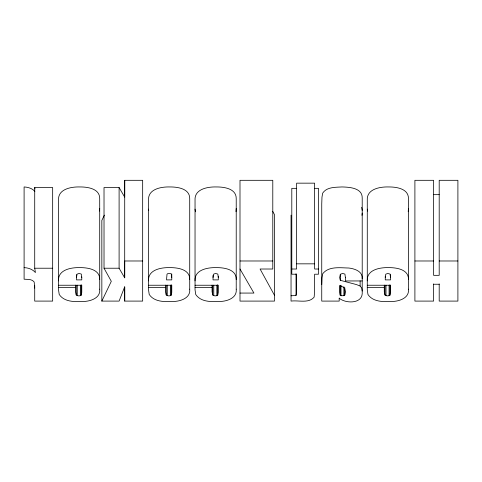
<?xml version="1.0" encoding="UTF-8"?>
<svg xmlns="http://www.w3.org/2000/svg" width="482" height="482" viewBox="0 0 482 482"><rect width="100%" height="100%" fill="white"/><g stroke="black" fill="none" stroke-linecap="round" stroke-linejoin="round"><path stroke-width="0.72" d="M124.718 180.31L124.699 197.144L119.102 187.546L104.022 187.546L104.022 268.221L111.306 281.313L101.841 301.093L119.102 301.093L124.699 286.766L124.718 301.093L142.666 301.093L142.666 180.31L124.718 180.31L124.699 277.825L119.102 268.221L119.102 187.546M124.699 277.825L124.718 260.985L142.666 260.985M321.741 284.597L321.976 277.831L322.675 273.83C328.61 265.95 340.196 267.884 348.841 268.022C354.722 268.739 362.892 271.354 362.211 278.753M99.521 211.062L99.708 208.477M235.993 211.706L236.222 208.477M408.224 211.706L408.459 208.477M361.964 215.358L362.211 213.086M58.527 280.879C57.786 269.625 71.3 267.383 79.849 267.624C87.67 267.552 100.063 269.299 99.708 279.566M148.534 280.879C147.787 269.625 161.301 267.383 169.857 267.624C177.671 267.552 190.065 269.299 189.715 279.566M195.041 280.879C194.3 269.625 207.814 267.383 216.37 267.624C224.184 267.552 236.578 269.299 236.222 279.566M367.278 280.879C366.531 269.625 380.045 267.383 388.6 267.624C396.415 267.552 408.808 269.299 408.459 279.566M76.517 277.487L77.012 274.192L79.006 273.451L81.319 274.077L81.765 277.487M213.038 277.487L213.526 274.192L215.52 273.451L217.834 274.077L218.28 277.487M385.269 277.487L385.757 274.192L387.757 273.451L390.065 274.077L390.51 277.487M291.044 295.797L296.038 295.424L296.641 291.809L296.641 274.216L291.797 274.216L291.797 188.335L296.641 188.335M344.775 295.129L345.377 291.833L344.684 288.411L343.094 287.079L339.69 285.465L339.69 292.225L340.202 295.285L341.003 295.725L343.883 295.683L344.775 295.129L344.775 287.658M75.541 285.133L75.541 291.706L76.234 295.014C77.596 296.069 79.741 296.189 81.187 295.225L81.765 292.351L81.765 285.242L58.527 285.242M165.543 285.133L165.543 291.706L166.236 295.014C167.597 296.069 169.748 296.189 171.188 295.225L171.767 292.351L171.767 285.242L148.534 285.242M212.056 285.133L212.056 291.706L212.749 295.014C214.11 296.069 216.255 296.189 217.701 295.225L218.28 292.351L218.28 285.242L195.041 285.242M384.287 285.133L384.287 291.706L384.979 295.014C386.341 296.069 388.492 296.189 389.932 295.225L390.51 292.351L390.51 285.242L367.278 285.242M104.365 215.141L101.841 220.419L101.841 301.093M24.1 267.624C28.324 267.787 32.625 269.257 35.427 272.541L34.716 268.221L34.716 187.546L52.665 187.546L52.665 301.093L34.716 301.093L34.716 285.41M314.632 188.335L318.5 188.335L318.5 274.216L314.632 274.216L314.632 290.911L314.144 297.147C308.685 303.696 298.442 300.051 291.044 301.093L291.044 215.117M433.601 194.656L439.198 194.656M240 260.985L272.788 260.985M414.9 260.985L433.601 260.985M439.198 260.985L457.9 260.985M296.641 263.835L314.632 263.835M34.716 268.221L52.665 268.221M104.022 268.221L119.102 268.221M291.797 269.016L296.641 269.016L296.641 183.16L314.632 183.16L314.632 269.016L318.5 269.016M362.211 280.952L345.377 280.952L345.377 277.222M433.601 284.247L439.198 284.247M58.527 287.368L75.541 287.368M148.534 287.368L165.543 287.368M195.041 287.368L212.056 287.368M367.278 287.368L384.287 287.368M240 293.068L253.93 293.068L240 269.016M345.377 277.512L344.931 274.107L342.666 273.451L340.376 274.228L339.69 277.584L340.31 280.313L356.493 284.585L360.12 286.031L361.687 287.959L362.211 291.062M339.201 298.165C345.251 303.503 361.488 304.064 362.211 293.761L362.211 198.072C362.506 187.866 349.39 187.137 341.955 186.95C335.406 187.353 326.748 186.865 322.675 193.155L321.976 197.15L321.741 203.922L321.741 301.093L339.201 301.093L339.201 298.111M34.885 191.354C32.174 188.323 28.04 187.155 24.1 186.95L24.1 279.199C27.456 279.506 31.969 278.867 34.186 282.006L34.716 288.115M272.673 211.315L274.475 214.598L274.475 301.093L240 301.093L240 180.31L272.788 180.31L272.788 269.016L260.081 269.016L274.475 295.273M361.687 207.284L362.211 210.387M34.716 187.546L34.957 188.986M367.278 209.122L367.573 211.128M195.041 209.122L195.439 211.797M148.534 209.122L148.727 210.459M171.767 277.487L171.321 274.077L170.52 273.607L167.754 273.631L167.013 274.192L166.525 279.891L171.767 279.891L171.767 273.915M439.198 283.916L439.198 301.093L457.9 301.093L457.9 180.31L439.198 180.31L439.198 275.33L433.601 275.33L433.601 180.31L414.9 180.31L414.9 301.093L433.601 301.093L433.601 283.916M390.51 274.662L390.51 279.891L385.269 279.891L385.269 276.156M389.932 284.766L389.932 295.225M389.088 285.248L389.088 295.707M386.004 285.199L386.004 295.653M384.979 285.302L384.979 295.014M360.12 280.807L360.12 286.031M343.883 286.718L343.883 295.683M341.003 285.266L341.003 295.725M340.31 274.336L340.31 280.313M340.202 285.573L340.202 295.285M296.038 273.758L296.038 295.424M218.28 276.156L218.28 279.891L213.038 279.891L213.038 275.409M217.701 284.766L217.701 295.225M216.858 285.248L216.858 295.707M213.773 285.199L213.773 295.653M212.749 285.302L212.749 295.014M171.188 284.766L171.188 295.225M170.345 285.248L170.345 295.707M167.26 285.199L167.26 295.653M166.236 285.302L166.236 295.014M124.718 286.904L124.718 301.093M81.765 276.903L81.765 279.891L76.517 279.891L76.517 274.662M81.187 284.766L81.187 295.225M80.343 285.248L80.343 295.707M77.259 285.199L77.259 295.653M76.234 285.302L76.234 295.014M99.708 289.158C100.762 297.876 90.953 301.19 83.958 301.461C75.554 301.822 64.51 302.401 59.22 294.484L58.527 289.796L58.527 200.205C57.786 188.95 71.3 186.709 79.849 186.95C87.67 186.877 100.063 188.619 99.708 198.891L99.708 289.158M189.715 289.158C190.764 297.876 180.955 301.19 173.966 301.461C165.555 301.822 154.511 302.401 149.221 294.484L148.534 289.796L148.534 200.205C147.787 188.95 161.301 186.709 169.857 186.95C177.671 186.877 190.065 188.619 189.715 198.891L189.715 289.158M236.222 289.158C237.277 297.876 227.468 301.19 220.479 301.461C212.068 301.822 201.024 302.401 195.734 294.484L195.041 289.796L195.041 200.205C194.3 188.95 207.814 186.709 216.37 186.95C224.184 186.877 236.578 188.619 236.222 198.891L236.222 289.158M408.459 289.158C409.507 297.876 399.699 301.19 392.709 301.461C384.299 301.822 373.255 302.401 367.965 294.484L367.278 289.796L367.278 200.205C366.531 188.95 380.045 186.709 388.6 186.95C396.415 186.877 408.808 188.619 408.459 198.891L408.459 289.158"/></g></svg>
